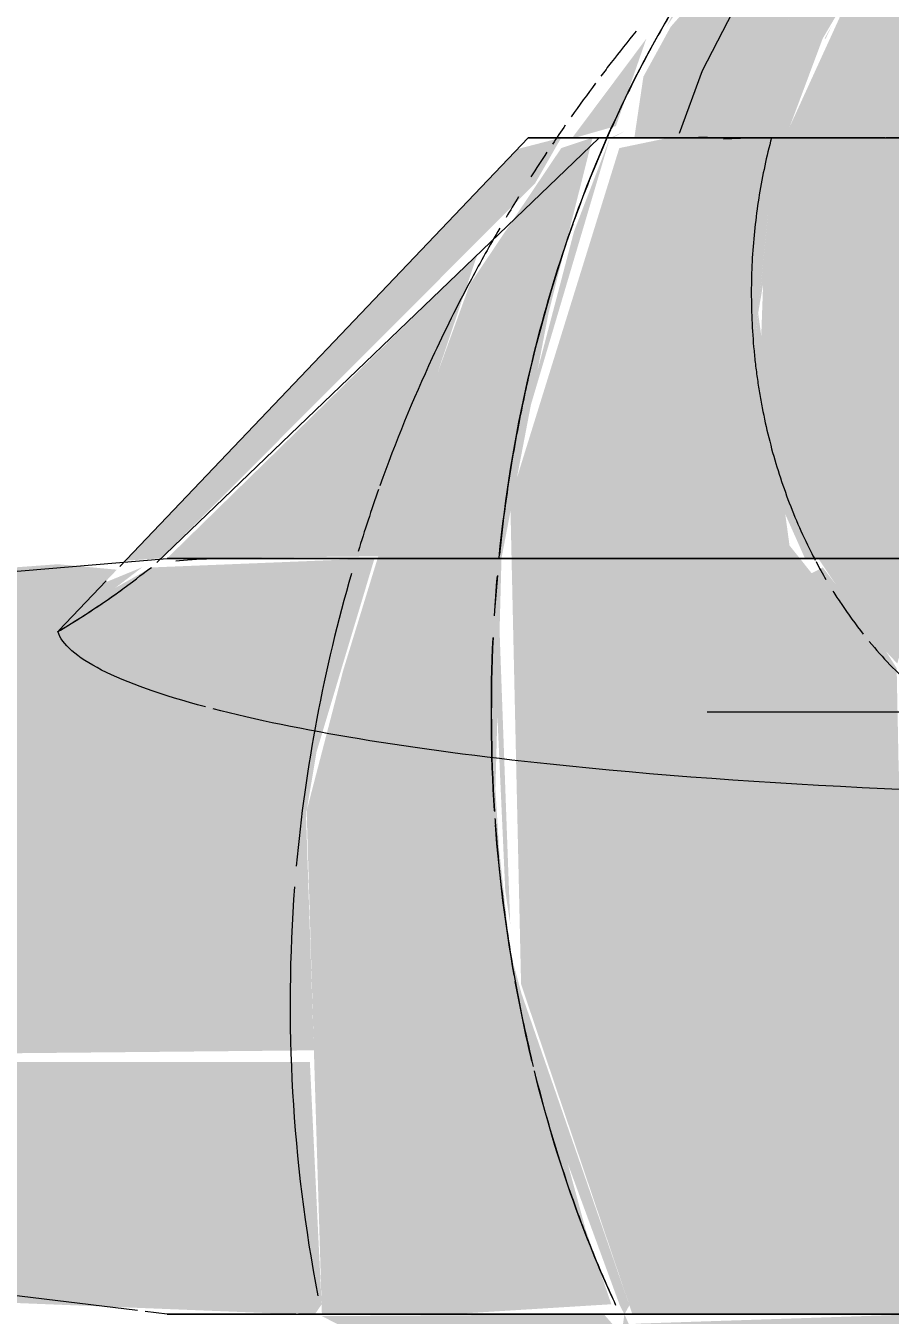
# Model space of a CAD drawing. Header units: metres. Extents: x 147 to 427, y -16 to 162.
# Drawn here: x 397.221 to 397.261, y 2.0721 to 2.1318 of the extents above; entities that cross this region are included whole.
import ezdxf

# ---------------------------------------------------------------- set-up
doc = ezdxf.new("R2010")
doc.units = ezdxf.units.M
for name, color, linetype, lineweight in [('A-ANNO-DIMS', 7, 'Continuous', 5), ('A-ANNO-DIMS-50', 7, 'Continuous', 5), ('P-PIPE-CNTR', 7, 'Continuous', 5), ('P-SANR-FIXT', 7, 'Continuous', 5)]:
    doc.layers.add(name, color=color, linetype=linetype, lineweight=lineweight)
doc.styles.add('Century Gothic_1', font='GOTHIC.TTF', dxfattribs={"height": 0.075})
doc.dimstyles.new('Setores_1_5', dxfattribs={"dimscale": 0.3048, "dimtxt": 0.07831262022881443, "dimasz": 0.5208333333333333, "dimexe": 0.3937007874015747, "dimexo": 0.2460629921259842, "dimgap": 0.2870734908136483, "dimtad": 1, "dimrnd": 0.01, "dimzin": 0, "dimdsep": 46, "dimtxsty": 'Century Gothic_1', "dimblk1": 'OBLIQUE', "dimblk2": 'OBLIQUE', "dimsah": 1, "dimcen": 0.09, "dimazin": 0, "dimtfac": 1, "dimtdec": 4, "dimtix": 1, "dimtmove": 0, "dimatfit": 3, "dimfxl": 1, "dimtvp": 1, "dimtolj": 1, "dimtzin": 0, "dimarcsym": 2})

# ---------------------------------------------------------------- blocks, each defined once
blk = doc.blocks.new('UT_Chuveiro ou ducha - UT_Elétrico-V250-HH')
at = {"layer": 'P-SANR-FIXT', "true_color": 0x7f7f7f, "transparency": 33554598}
h = blk.add_hatch(color=8, dxfattribs=at)
h.paths.add_polyline_path([(-155.8929246309006, 2.072103097325459), (-155.8794165877687, 2.072518354312487), (-155.8739037344894, 2.090162028019804), (-155.8742470091187, 2.112145786766008), (-155.8793251302671, 2.126583946756583), (-155.8811460086113, 2.126583946756583), (-155.8842084596632, 2.135213820846765), (-155.8879704271372, 2.138643652751491), (-155.8833875018406, 2.131173087233261), (-155.8839476260463, 2.131173087233261), (-155.8861170447103, 2.134593437382097), (-155.8850481749202, 2.127960100641809), (-155.885379627901, 2.126410279079185), (-155.8858483232281, 2.122253947122523), (-155.8870065271221, 2.117987009026553), (-155.8902371878708, 2.111125354566359), (-155.8927936544447, 2.10597687961228), (-155.8918189878629, 2.102235863106872), (-155.8917789895413, 2.098067954309056), (-155.8928710835797, 2.093836189919682), (-155.8939846309006, 2.089686181117425), (-155.8934391509236, 2.084600000000004), (-155.8929246309006, 2.084587280058925), (-155.8931500776754, 2.072103097325459)])
h.paths.add_polyline_path([(-155.923730560304, 2.072103097325459), (-155.922904832941, 2.072416220876793), (-155.9226101108776, 2.084600000000004), (-155.9220644805242, 2.08597548847652), (-155.9226319383214, 2.092517450144617), (-155.9241649137413, 2.097267676907618), (-155.9242590001448, 2.102017665906029), (-155.9247417048275, 2.102780502841549), (-155.9276770061189, 2.10668315255994), (-155.92819388503, 2.10641666726686), (-155.9292199353648, 2.10770512875526), (-155.9306689836876, 2.11846076644507), (-155.9292070221153, 2.12709548148073), (-155.9276844660505, 2.131174184708199), (-155.9231200549892, 2.138937177674406), (-155.9234851898365, 2.139440154315629), (-155.9292991587589, 2.131998847496572), (-155.9235670734104, 2.139440154315629), (-155.923573615406, 2.140247667274705), (-155.9202881178548, 2.14347063135044), (-155.9158653800228, 2.145912812595109), (-155.9190432425962, 2.144399232498889), (-155.9269287171665, 2.13977827337091), (-155.9304270466313, 2.134905403462908), (-155.9336864559078, 2.127838611532898), (-155.9347901774815, 2.126583946756583), (-155.9370974319607, 2.12610280809197), (-155.9421455275774, 2.109837970198464), (-155.9416446317248, 2.087386695298421), (-155.9364918541386, 2.072103097325459), (-155.9241090940224, 2.072103097325459)])
h.paths.add_polyline_path([(-155.9308066529526, 2.117163709151576), (-155.9301083321892, 2.124103003458946), (-155.9307497389441, 2.117699927092705)])
h.paths.add_polyline_path([(-155.9275928265477, 2.131174184708199), (-155.9275444426448, 2.131174184708199), (-155.9272594105597, 2.131776953424231)])
h.paths.add_polyline_path([(-155.8908193855888, 2.140719210253064), (-155.8930872631399, 2.142407326238659), (-155.8909692030994, 2.140823852743193)])
h.paths.add_polyline_path([(-155.8896007606975, 2.140888966691543), (-155.893789042066, 2.145357165628343), (-155.8933635702885, 2.144615846166122), (-155.8904704506727, 2.141776687768014), (-155.8896066961389, 2.140892627525339)])
h.paths.add_polyline_path([(-155.9124392731232, 2.146798756625729), (-155.9118238209573, 2.146437140101189), (-155.9103923296279, 2.146911494104716)])
h.paths.add_polyline_path([(-155.8901725941867, 2.141241659473949), (-155.8915533059673, 2.142443459425597), (-155.8912985078059, 2.142906896442406), (-155.8923110730729, 2.143780661161072), (-155.8974804636776, 2.146561096097071), (-155.9070748847128, 2.1491038023912), (-155.9145240348631, 2.146384099708555), (-155.9141452381249, 2.146076219898767), (-155.9097444194811, 2.147327802325669), (-155.9082516039098, 2.147029396734284), (-155.9026340073495, 2.146844529272435), (-155.9017226813297, 2.147018152944491), (-155.9010505275131, 2.146959536385148), (-155.893789042066, 2.143465535998628), (-155.8904342020304, 2.141403012735085)])
h.paths.add_polyline_path([(-155.9244664705889, 2.142111434193473), (-155.9163632296997, 2.146437140101189), (-155.9080246309009, 2.149065680547723), (-155.9072932411512, 2.14976146252128), (-155.908474838421, 2.14985319803389), (-155.921057461551, 2.145146339256938), (-155.9232102744518, 2.143432657544475), (-155.9244352485459, 2.142139727554309)])
h = blk.add_hatch(color=8, dxfattribs=at)
h.paths.add_polyline_path([(-155.9219988829766, 2.071900000000002), (-155.9219281631387, 2.071372561359099), (-155.9211195827586, 2.071900000000002)])
h.paths.add_polyline_path([(-155.9205246309006, 2.056424923784298), (-155.9206052042336, 2.066499999999999), (-155.9245049655781, 2.066814201828033), (-155.9239624070344, 2.07069188735831), (-155.9228955202069, 2.071900000000002), (-155.9232945089969, 2.072103097325459), (-155.9363452330153, 2.071668205994706), (-155.9344548325536, 2.067764491702879), (-155.9271734814428, 2.060239177021271), (-155.9207903841537, 2.056561519336026)])
h.paths.add_polyline_path([(-155.8940503788246, 2.071900000000002), (-155.8945342637464, 2.07142341769256), (-155.8939385084312, 2.071404147068055), (-155.8940480291546, 2.071889585352011)])
h.paths.add_polyline_path([(-155.8931537415943, 2.071900000000002), (-155.893540154199, 2.07134867232927), (-155.8929832074021, 2.071301617601638), (-155.893150773503, 2.071889585352011)])
h.paths.add_polyline_path([(-155.8955246309006, 2.056424923784527), (-155.8900499351599, 2.059551676441587), (-155.8864738373798, 2.062236013297365), (-155.8798267082526, 2.071301617601638), (-155.8795565567488, 2.072103097325459), (-155.8931434849666, 2.071889585352011), (-155.8917749836454, 2.070499999999998), (-155.8920868547668, 2.066499999999947), (-155.8955246309006, 2.066282178064789), (-155.8955246309006, 2.056932025513991)])
h.paths.add_polyline_path([(-155.9242303338215, 2.102235408248591), (-155.9231424771878, 2.106249999999999), (-155.921026644797, 2.109927779207859), (-155.9179524101085, 2.113002013896377), (-155.9155598768672, 2.11458547997681), (-155.9112598689644, 2.116074072828606), (-155.9063188483788, 2.116275429470655), (-155.9017746309006, 2.115117846287182), (-155.8980968516927, 2.113002013896377), (-155.8950226170042, 2.109927779207859), (-155.8925299606425, 2.107549999999934), (-155.8912534827772, 2.109486720546238), (-155.8876052295838, 2.116438979011692), (-155.8858483232281, 2.122253947122523), (-155.8853817548246, 2.126583946756583), (-155.8860427762798, 2.133558661023848), (-155.8882831074295, 2.137896446831386), (-155.8928392869582, 2.142130043394744), (-155.8967511120763, 2.144269663039239), (-155.9031376106558, 2.14698973139406), (-155.9055811207783, 2.147176476288074), (-155.9124392731233, 2.146233197406652), (-155.9182668070942, 2.143741414302647), (-155.9210284389292, 2.141178388771523), (-155.9241859167714, 2.137261730666108), (-155.9261677340318, 2.13375054942085), (-155.9292070221153, 2.12709548148073), (-155.930396317619, 2.121029702314655), (-155.9306191401188, 2.114884435595168), (-155.9296341346416, 2.109639981777599), (-155.9285035762961, 2.107103097325459), (-155.9278873219204, 2.10709977286767), (-155.9256428846911, 2.10374111317183), (-155.9243794635576, 2.10239437270267)])
h.paths.add_polyline_path([(-155.880208261209, 2.126583946756583), (-155.8791147520916, 2.126583946756583), (-155.8812808753785, 2.131878258716553), (-155.883047998906, 2.133194587335401), (-155.8806525170978, 2.126583946756583)])
h.paths.add_polyline_path([(-155.9350944519129, 2.126583946756583), (-155.9342075617832, 2.126594373785528), (-155.9291865102538, 2.137166234037196), (-155.9299137031119, 2.137166234037196), (-155.9347162930291, 2.131721636484206), (-155.9359822148046, 2.129411409326355), (-155.9364008443515, 2.126583946756583), (-155.9351602649558, 2.126583946756583)])
h.paths.add_polyline_path([(-155.910980022194, 2.131174184708199), (-155.9109795012038, 2.131173087233261), (-155.9137486971743, 2.131173087233261)])
h.paths.add_polyline_path([(-155.927348061127, 2.140334140271741), (-155.9232102744518, 2.143432657544475), (-155.9209474074746, 2.145211119862761), (-155.9212817727457, 2.145677161307104), (-155.9239286294151, 2.144229900582025), (-155.9272729383856, 2.140419727649599)])
h = blk.add_hatch(color=8, dxfattribs=at)
h.paths.add_polyline_path([(-155.9301274593311, 2.061520748634086), (-155.9321380215127, 2.063414493038934), (-155.9303437728393, 2.061728077796721)])
h.paths.add_polyline_path([(-155.9287157100618, 2.061225585262103), (-155.93137122359, 2.063458693712179), (-155.9292449842656, 2.061564108636528), (-155.9289330947438, 2.061364624337852)])
h.paths.add_polyline_path([(-155.9344548325536, 2.066814201828033), (-155.9373097624957, 2.071032914655421), (-155.934464867089, 2.066828728304302)])
h.paths.add_polyline_path([(-155.9449755543973, 2.072103097325459), (-155.9374657961624, 2.072568392902189), (-155.9386595207907, 2.076045350157421), (-155.9421462854875, 2.088874645108608), (-155.9426611817057, 2.093628741640762), (-155.9428315567774, 2.096410883301352), (-155.9425510688773, 2.107111540313537), (-155.9403770062111, 2.11844558797902), (-155.9383341100971, 2.126583946756583), (-155.9397848338458, 2.126102808092199), (-155.9440143832175, 2.119798183842409), (-155.9465600973295, 2.112812072092045), (-155.9479083967342, 2.108334692271688), (-155.9498814646871, 2.101903294336775), (-155.9515700592141, 2.09541778409798), (-155.9508643127426, 2.072103097325459), (-155.9452626756184, 2.072103097325459)])
h.paths.add_polyline_path([(-155.9373908709326, 2.126583946756583), (-155.9368325735389, 2.126888584114615), (-155.9374860604303, 2.126583946756583)])
h.paths.add_polyline_path([(-155.9349279067714, 2.131698418225501), (-155.9325777114634, 2.13520568955098), (-155.9343476959245, 2.132839687605858), (-155.9347901774815, 2.131969330467452)])
h.paths.add_polyline_path([(-155.9319916321656, 2.136082467504566), (-155.9245923466623, 2.143473727180521), (-155.9280463377583, 2.140419727649599), (-155.9319008453193, 2.136199192973443)])
h = blk.add_hatch(color=8, dxfattribs=at)
h.paths.add_polyline_path([(-155.9299200906014, 2.06125413278413), (-155.93137122359, 2.062574782543476), (-155.931444647262, 2.063214269061297), (-155.9363487989311, 2.07043372230069), (-155.9378109123975, 2.072103097325459), (-155.9508598126828, 2.072017022259369), (-155.9307008690077, 2.061655448124354)])
h.paths.add_polyline_path([(-155.9353873072906, 2.068826912843454), (-155.936860562282, 2.072103097325459), (-155.9369241190134, 2.071668205994706), (-155.9355062827056, 2.069046877349771)])
h.paths.add_polyline_path([(-155.9391357468431, 2.126583946756583), (-155.937254737015, 2.127121564613129), (-155.9358442643226, 2.131173087233261), (-155.9392707230251, 2.126583946756583)])
for points in [[(-155.959957834507, 2.106998849240501), (-155.9583194656246, 2.107103097325459), (-155.9409962179198, 2.124468227282414), (-155.939784833846, 2.126583946756583), (-155.9418182378527, 2.126057151430893), (-155.9598586117014, 2.107103097325459)], [(-156.0088936366384, 2.09541778409798), (-155.9515700592141, 2.09541778409798), (-155.95111341977, 2.09814000689344), (-155.9484284455174, 2.107103097325459), (-155.9587552888605, 2.106684755441461), (-155.9620099816227, 2.10484276823072), (-155.9603548972097, 2.106581676735407), (-155.9630841538275, 2.106833549046914), (-155.975091133201, 2.105954142680629), (-155.9863054305721, 2.104019127763533), (-155.9980823896127, 2.1011804146571), (-156.0130287749201, 2.09541778409798), (-156.0114891083344, 2.09541778409798)], [(-155.9630841538275, 2.103714193054909), (-155.9591699687849, 2.106699377525078), (-155.9609330458424, 2.105974246947214), (-155.9630411469624, 2.103759378063577)], [(-156.006504832693, 2.083788410552937), (-155.9512342870065, 2.084325381707187), (-155.9516068368603, 2.09541778409798), (-156.0140845800303, 2.09541778409798), (-156.0165474925855, 2.0927382096305), (-156.0164311039495, 2.0880239328175), (-156.0140845800303, 2.083788410552937), (-156.0088936366384, 2.083788410552937)], [(-155.9511917480989, 2.072103097325459), (-155.9508781128463, 2.072558990636635), (-155.9514205619334, 2.083788410552937), (-156.0140845800303, 2.083788410552937), (-155.988194713156, 2.075756288425484), (-155.9700087784616, 2.072825805702618), (-155.9519436157678, 2.072103097325459)]]:
    blk.add_hatch(color=8, dxfattribs=at).paths.add_polyline_path(points)
h = blk.add_hatch(color=8, dxfattribs=at)
h.paths.add_polyline_path([(-155.936860562282, 2.072103097325459), (-155.9366318387333, 2.072518304120772), (-155.9417012151141, 2.087174943706174), (-155.9403164414818, 2.081360142633428), (-155.9370855020883, 2.07254555184809)])
h.paths.add_polyline_path([(-155.9421462854875, 2.090167125185843), (-155.9427202349478, 2.105974246947214), (-155.9428315567774, 2.101820741996781), (-155.9423762303199, 2.091713030530287), (-155.9421799304827, 2.090393318474551)])
h.paths.add_polyline_path([(-155.9418025549122, 2.112143754897331), (-155.9375280569841, 2.126583946756583), (-155.9391897257872, 2.122253947122523), (-155.9417449292492, 2.112531168780536)])
h = blk.add_hatch(color=8, dxfattribs=at)
h.paths.add_polyline_path([(-155.9580362141248, 2.107100452496148), (-155.9481774884393, 2.107201673285972), (-155.9460750932469, 2.11401993643638), (-155.9436692050279, 2.121165719770576), (-155.9580336684014, 2.107103097325459)])
h.paths.add_polyline_path([(-155.8587521648189, 2.107103097325459), (-155.8587521648189, 2.107508667790677), (-155.8723476084165, 2.12103647055806), (-155.872103952277, 2.120036632554112), (-155.8670615753483, 2.107103097325459), (-155.8588359984896, 2.107103097325459)])
at = {"layer": 'P-SANR-FIXT'}
for p, q in [((-155.960221947858, 2.106721359495152), (-155.9413168366979, 2.126583946756581)), ((-155.9380245654041, 2.126583946756583), (-155.9585105680555, 2.106919660237649)), ((-155.941316836698, 2.126583946756583), (-155.938846416522, 2.126583946756583)), ((-155.9330081489991, 2.126583946756594), (-155.934211928783, 2.126583946756581)), ((-155.9580246309015, 2.107103097325459), (-155.95510560296, 2.107103097325459)), ((-155.9580246309015, 2.072103097325459), (-155.9590405840206, 2.072227002670643))]:
    blk.add_line(p, q, dxfattribs=at)
at = {"layer": 'P-SANR-FIXT', "color": 251, "true_color": 0x525252}
for p, q in [((-155.9342548578839, 2.126583946756581), (-155.941316836698, 2.126583946756581)), ((-155.938846416522, 2.126583946756583), (-155.9380245616879, 2.126583946756583)), ((-155.9248146393894, 2.126584562574752), (-155.933008148999, 2.126583946756581)), ((-155.9107041206498, 2.126589482116987), (-155.9247566455607, 2.126583946756581)), ((-155.9737545589575, 2.105776444486887), (-155.9580246309015, 2.107103097325459)), ((-155.9630411469624, 2.103759378063571), (-155.9608497600851, 2.106061750829591)), ((-155.9594014046802, 2.072271008252721), (-155.9826213679392, 2.075102908178566))]:
    blk.add_line(p, q, dxfattribs=at)
at = {"layer": 'P-SANR-FIXT', "color": 8, "true_color": 0x6f6f6f}
for p, q in [((-155.9300543517305, 2.126583946756581), (-155.9342548578839, 2.126583946756581)), ((-155.934211928783, 2.126583946756581), (-155.9330298993926, 2.12662009238638))]:
    blk.add_line(p, q, dxfattribs=at)
at = {"layer": 'P-SANR-FIXT', "flags": 128}
for points in [[(-155.8810724525337, 2.126774806343972), (-155.8847282984901, 2.137329189125228), (-155.8930255750562, 2.147148013962082), (-155.9007050743342, 2.150344024081869), (-155.9060535200798, 2.150698935979304), (-155.911806090319, 2.149732141741586), (-155.9253672301395, 2.141732764455272), (-155.9299723920881, 2.136056616368748), (-155.9332665327579, 2.129678001883458), (-155.9343283250621, 2.126778198270365)], [(-155.9380245654041, 2.126583946756581), (-155.9322959646105, 2.126583946756581), (-155.917295593441, 2.126583946756581), (-155.9105782439933, 2.126583946756581)], [(-155.9080246309016, 2.107103097325459), (-155.9277993957431, 2.107103097325459), (-155.9443496083985, 2.107103097325459), (-155.9549765250484, 2.107103097325459), (-155.9580246309015, 2.107103097325459)], [(-155.9520722669199, 2.072103097325459), (-155.9549765250483, 2.072103097325459), (-155.9580246309015, 2.072103097325459)], [(-155.9580246309015, 2.072103097325459), (-155.9539480309876, 2.072103097325459), (-155.9423829779201, 2.072103097325459), (-155.9252153154727, 2.072103097325459), (-155.9080246309016, 2.072103097325459)]]:
    blk.add_lwpolyline(points, dxfattribs=at)
at = {"layer": 'P-SANR-FIXT', "color": 8, "true_color": 0x6f6f6f, "flags": 128}
blk.add_lwpolyline([(-155.9322761157898, 2.126534806581439), (-155.9311071619736, 2.126583946756581), (-155.9300543517304, 2.126583946756581)], dxfattribs=at)
at = {"layer": 'P-SANR-FIXT', "color": 251, "true_color": 0x525252, "flags": 128}
blk.add_lwpolyline([(-155.9080246309016, 2.072103097325459), (-155.9277993957428, 2.072103097325459), (-155.9443496083983, 2.072103097325459), (-155.9519436157678, 2.072103097325459)], dxfattribs=at)
at = {"layer": 'P-SANR-FIXT', "color": 8, "true_color": 0x6f6f6f}
for radius, start, end in [(0.07140153739430502, 140.8701313759464, 142.3506859841114), (0.07140153739430068, 145.24388068199, 146.0891330916786), (0.07140153739431367, 146.4574821467797, 147.5470672344276), (0.07140153739428855, 148.4126198670797, 149.3181482657663), (0.07140153739429457, 149.7821257916425, 151.9434051738063), (0.07140153739429696, 155.2169925835224, 160.3442834884385), (0.07140153739429758, 160.4912894278374, 162.9186690105924)]:
    blk.add_arc((-155.8809346356028, 2.086453385030217), radius, start, end, dxfattribs=at)
at = {"layer": 'P-SANR-FIXT', "color": 251, "true_color": 0x525252}
for radius, start, end in [(0.07140153739427524, 142.3506859841228, 142.9972941578921), (0.07140153739430705, 143.3178841665108, 144.8606629788271), (0.0714015373943064, 151.9434051738024, 155.2169925835195), (0.07140153739428574, 163.776182975937, 174.8584501443874), (0.07140153739432373, 175.6275093242317, 190.8891807725734)]:
    blk.add_arc((-155.8809346356028, 2.086453385030217), radius, start, end, dxfattribs=at)
at = {"layer": 'P-SANR-FIXT'}
blk.add_open_spline([(-155.937622340758, 2.126678264139581), (-155.9365633670215, 2.129077571882703), (-155.9324066333779, 2.136939460718546), (-155.9238648872881, 2.145805083296253), (-155.915734674358, 2.149015545689522), (-155.9123039608033, 2.149622035204987)], degree=3, knots=[-0.3208360750014626, -0.3208360750014626, -0.3208360750014626, -0.3208360750014626, -0.2666666666666667, -0.1333333333333333, -0.03901814482872235, -0.03901814482872235, -0.03901814482872235, -0.03901814482872235], dxfattribs=at)
for points in [[(-155.9346602039628, 2.132436273399517), (-155.9350990250564, 2.131700401203797), (-155.9355227753508, 2.130946152227424), (-155.9359308802155, 2.130174946130459)], [(-155.9559555308881, 2.107094082823907), (-155.9556905120798, 2.10710005625558), (-155.9554071813383, 2.107103097325457), (-155.95510560296, 2.107103097325457)]]:
    blk.add_open_spline(points, degree=3, dxfattribs=at)
at = {"layer": 'P-SANR-FIXT', "color": 251, "true_color": 0x525252}
for points in [[(-155.9359308802155, 2.130174946130455), (-155.9364758115326, 2.129145175621582), (-155.9369928477777, 2.128085171356957), (-155.9374806209111, 2.126998313162655)], [(-155.9418819779837, 2.11266728923384), (-155.9420699207154, 2.111639543259122), (-155.9422348415481, 2.110603149506807), (-155.9423765884357, 2.109560267135039)], [(-155.9630841538275, 2.103714193054907), (-155.9616388433883, 2.104587643096629), (-155.9597934788245, 2.105859653423698), (-155.9590573924417, 2.106477234504062), (-155.9587552888605, 2.10668475544146)], [(-155.9279921968155, 2.106954054699861), (-155.9278445157684, 2.106676387444167), (-155.9276914030849, 2.106401915845983), (-155.9275328850386, 2.106130926993978)], [(-155.9428816912503, 2.104440819809394), (-155.9428432646857, 2.105055981189998), (-155.9427969248707, 2.105670134239109), (-155.942742701397, 2.106282854933687)], [(-155.9629689869281, 2.103783960053336), (-155.9615895500662, 2.104621640814312), (-155.9606988524341, 2.105236318002516), (-155.9600707983697, 2.105696046112021)], [(-155.9272089322376, 2.105594132114081), (-155.9270860283245, 2.105396677449322), (-155.9269601605074, 2.105201243866382), (-155.9268313395062, 2.105007948500488)], [(-155.9268313376668, 2.105007941528304), (-155.9265078398877, 2.1045226256827), (-155.9261648062766, 2.10405092388193), (-155.9258028428121, 2.103594950245199)], [(-155.9562483475572, 2.100225373197732), (-155.9582656266787, 2.100763329622186), (-155.9615377294749, 2.101920107406115), (-155.9628923182232, 2.103131488944911), (-155.9630841538275, 2.103714193054907)], [(-155.9428757090104, 2.095415829194808), (-155.9430465639707, 2.098077007407047), (-155.9430665042028, 2.100758039686124), (-155.9429379283125, 2.103424556113477)], [(-155.9419648071708, 2.087802790076009), (-155.9423685488048, 2.090093653422509), (-155.9426590760604, 2.092425073457777), (-155.9428315567774, 2.094774163049628)], [(-155.9423379428682, 2.090148622218227), (-155.9422104535762, 2.089244019655191), (-155.9420654355278, 2.08834442111133), (-155.9419031780015, 2.087451190903718)], [(-155.9411393972047, 2.08382195405059), (-155.9414305565637, 2.085039083241594), (-155.9416889942267, 2.086272210661742), (-155.9419139302865, 2.08751764234509)]]:
    blk.add_open_spline(points, degree=3, dxfattribs=at)
at = {"layer": 'P-SANR-FIXT', "color": 8, "true_color": 0x6f6f6f}
for points in [[(-155.9375007392822, 2.126953433033863), (-155.9381034344163, 2.12560736975441), (-155.9386612761803, 2.124220243502684), (-155.9391716710419, 2.122798461759316)], [(-155.9423765884357, 2.109560267135039), (-155.9424789723311, 2.10880699232594), (-155.9425692659507, 2.108050332284048), (-155.9426474119977, 2.107291100661567)], [(-155.957618212114, 2.106993742321819), (-155.9571825946653, 2.107044886323782), (-155.9566280174151, 2.107078925211716), (-155.9559555308881, 2.107094082823907)], [(-155.9427410177474, 2.106315499748529), (-155.9427840127735, 2.105832334596804), (-155.9428221047744, 2.105348273778062), (-155.942855279102, 2.104863525304011)], [(-155.9429381690781, 2.103446067885031), (-155.9430684487787, 2.10076218378856), (-155.9430482520746, 2.098063497217771), (-155.9428751103366, 2.095385064356364)], [(-155.9419031780015, 2.087451190903718), (-155.9416662997161, 2.086147172256033), (-155.9413926792517, 2.084856726325113), (-155.9410832166804, 2.083584098099421)], [(-155.9409718779397, 2.083133168934944), (-155.9405600502187, 2.081490223516939), (-155.940088261698, 2.079878017091467), (-155.9395584686372, 2.078305775917246)], [(-155.9383590008357, 2.075059473743183), (-155.9380133446032, 2.074202259066032), (-155.9376498191929, 2.073359719999953), (-155.9372691690251, 2.07253324706375)]]:
    blk.add_open_spline(points, degree=3, dxfattribs=at)
at = {"layer": 'P-SANR-FIXT', "color": 251, "true_color": 0x525252}
for points, knots in [([(-155.9426621888871, 2.107134242561723), (-155.9423782753092, 2.109955000136924), (-155.9412701131713, 2.116793412932878), (-155.9391699396708, 2.123171882510839), (-155.937622340758, 2.126678264139581)], [-0.4544269480083095, -0.4544269480083095, -0.4544269480083095, -0.4544269480083095, -0.4, -0.3208360750014626, -0.3208360750014626, -0.3208360750014626, -0.3208360750014626]), ([(-155.9300543517304, 2.126583946756581), (-155.9302799275153, 2.125725486589034), (-155.9305636246181, 2.124404841279146), (-155.9308164743324, 2.12258703588136), (-155.9309409794019, 2.121201642160603), (-155.9309971610196, 2.119784864585216), (-155.9309810523944, 2.118342840802043), (-155.9309062824593, 2.117139324527801), (-155.9308100767991, 2.116184393679899), (-155.9307201942836, 2.115475264859005), (-155.9306125775205, 2.11477297577622), (-155.9304448827413, 2.113842433183706), (-155.9301904069083, 2.112692030492024), (-155.9298136985557, 2.111332880774582), (-155.9293645253601, 2.109997061981159), (-155.9288420508009, 2.108689699350106), (-155.9283819708958, 2.107705170239723), (-155.9280990791013, 2.107156357021102), (-155.9280289644076, 2.107023463064808)], [-1, -1, -1, -1, -0.875, -0.8125, -0.75, -0.6875, -0.625, -0.5625, -0.53125, -0.5, -0.46875, -0.4375, -0.375, -0.3125, -0.25, -0.1875, -0.125, -0.1048863219022981, -0.1048863219022981, -0.1048863219022981, -0.1048863219022981]), ([(-155.95510560296, 2.107103097325457), (-155.952163749112, 2.107103097325457), (-155.9435785216585, 2.107103097325457), (-155.92592613605, 2.107103097325457), (-155.9139755083387, 2.107103097325457), (-155.9080246309015, 2.107103097325457)], [0, 0, 0, 0, 0.4, 0.7, 1, 1, 1, 1]), ([(-155.9255244943449, 2.103251929201434), (-155.9249133307998, 2.102515116818847), (-155.9238756047335, 2.101429080013753), (-155.9227196320157, 2.100474334101357), (-155.9222845082423, 2.1001466362283)], [-0.9639708859409354, -0.9639708859409354, -0.9639708859409354, -0.9639708859409354, -0.9166666666666666, -0.8898163693850093, -0.8898163693850093, -0.8898163693850093, -0.8898163693850093]), ([(-155.9080246309013, 2.09608334381001), (-155.9193518301295, 2.096056491252988), (-155.9345501659809, 2.096726704024276), (-155.9492660273914, 2.098670178055102), (-155.9539593747159, 2.099631416549042), (-155.9559031178331, 2.100134665235303)], [-1, -1, -1, -1, -0.5714285714285714, -0.4285714285714285, -0.2937780075695503, -0.2937780075695503, -0.2937780075695503, -0.2937780075695503]), ([(-155.9373892870087, 2.072797875393616), (-155.9380501247659, 2.07425263983971), (-155.9394303925849, 2.077666443284476), (-155.9405174549181, 2.081293727806356), (-155.9410299858798, 2.083371580398846)], [-0.6831221765449121, -0.6831221765449121, -0.6831221765449121, -0.6831221765449121, -0.6499999999999999, -0.6079246149940977, -0.6079246149940977, -0.6079246149940977, -0.6079246149940977])]:
    blk.add_open_spline(points, degree=3, knots=knots, dxfattribs=at)
at = {"layer": 'P-SANR-FIXT', "color": 8, "true_color": 0x6f6f6f}
for points, knots in [([(-155.9392507836386, 2.122576732545959), (-155.9400647110454, 2.120281517514322), (-155.9410148330199, 2.117001100755584), (-155.9417108928683, 2.113602851025617), (-155.9418819779837, 2.11266728923384)], [0.3508621707727324, 0.3508621707727324, 0.3508621707727324, 0.3508621707727324, 0.4, 0.4184704657821507, 0.4184704657821507, 0.4184704657821507, 0.4184704657821507]), ([(-155.9428533358329, 2.095059952961702), (-155.9428467175927, 2.094964466223429), (-155.9427291345702, 2.093316971670255), (-155.9425535076415, 2.091678165942091), (-155.9423379428682, 2.090148622218227)], [0.5315005038108531, 0.5315005038108531, 0.5315005038108531, 0.5315005038108531, 0.5333333333333333, 0.5631326351953291, 0.5631326351953291, 0.5631326351953291, 0.5631326351953291]), ([(-155.9394420174572, 2.077963552885008), (-155.9393657891538, 2.077741703699497), (-155.9390285826192, 2.076778593536906), (-155.9386694447453, 2.075831457220878), (-155.9383801483445, 2.075111992545089)], [0.6452797442418264, 0.6452797442418264, 0.6452797442418264, 0.6452797442418264, 0.6499999999999999, 0.6658472826118954, 0.6658472826118954, 0.6658472826118954, 0.6658472826118954])]:
    blk.add_open_spline(points, degree=3, knots=knots, dxfattribs=at)
blk = doc.blocks.new('DIMBLOCK121-HH')
at = {"layer": 'A-ANNO-DIMS-50', "lineweight": 25}
for p, q in [((396.889105129385, 2.1), (396.809730129385, 2.179375)), ((396.889105129385, 2.1), (396.9684801293849, 2.020625)), ((396.889105129385, 0), (396.809730129385, 0.07937500000000004)), ((396.889105129385, 0), (396.9684801293849, -0.07937500000000004))]:
    blk.add_line(p, q, dxfattribs=at)
at = {"layer": 'A-ANNO-DIMS-50'}
for p, q in [((396.8891051293849, 2.1), (396.7691051293849, 2.1)), ((396.889105129385, 0), (396.889105129385, 2.1)), ((396.8891051293849, 2.1), (397.2025752765779, 2.1)), ((396.8891051293849, 0), (396.8518519278716, 0)), ((396.8891051293849, 0), (397.0091051293849, 0))]:
    blk.add_line(p, q, dxfattribs=at)
at = {"layer": 'A-ANNO-DIMS-50', "color": 0, "insert": (396.7054731524978, 0.8846733572947253), "char_height": 0.07499999999999998, "width": 0.3967839424926597, "attachment_point": 1, "rotation": 90, "line_spacing_factor": 0.9845015114479527, "style": 'Century Gothic_1'}
blk.add_mtext('2,10 m', dxfattribs=at)
blk = doc.blocks.new('_Oblique')
at = {"color": 0, "linetype": 'ByBlock', "lineweight": -2}
blk.add_line((-0.5, -0.5), (0.5, 0.5), dxfattribs=at)

msp = doc.modelspace()

# ---------------------------------------------------------------- linework, layer by layer
at = {"layer": 'P-PIPE-CNTR'}
msp.add_line((397.2525752765779, 2.099999999999952), (397.302575276578, 2.099999999999952), dxfattribs=at)

# ---------------------------------------------------------------- block references
at = {"layer": 'P-SANR-FIXT', "color": 8, "true_color": 0x7c7c7c}
msp.add_blockref('UT_Chuveiro ou ducha - UT_Elétrico-V250-HH', (553.1855999074785, 0), dxfattribs=at)

# ---------------------------------------------------------------- dimensions: what is measured, and where the dimension line sits
at = {"layer": 'A-ANNO-DIMS'}
dim = msp.add_linear_dim(base=(396.8891051293851, 2.100000000000001), p1=(396.7768519278716, 0), p2=(397.2775752765779, 2.1), angle=89.99999999999991, dimstyle='Setores_1_5', override={"dimpost": '<>', "dimfxl": 2.158870971582053}, dxfattribs=at)
dim.commit()
dim.dimension.update_dxf_attribs({"geometry": 'DIMBLOCK121-HH', "text_midpoint": (396.762218657306, 1.049999999999888)})

doc.saveas('drawing.dxf')
